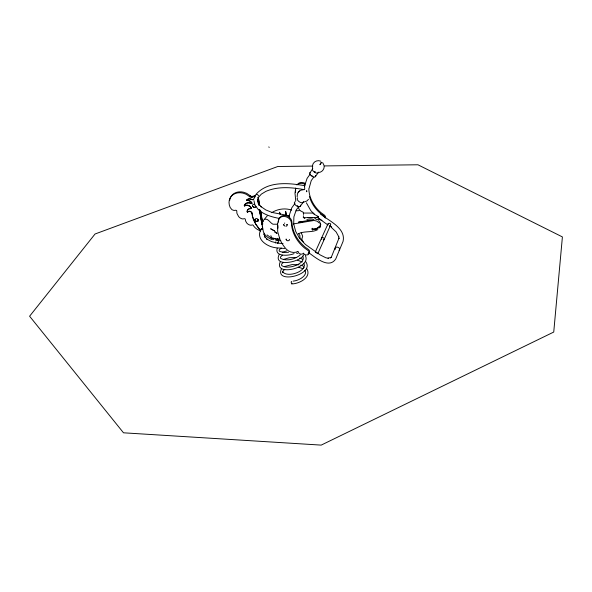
<?xml version="1.0" encoding="UTF-8"?>
<svg xmlns="http://www.w3.org/2000/svg" width="592" height="592" viewBox="0 0 592 592"><rect width="100%" height="100%" fill="white"/><g stroke="black" fill="none" stroke-linecap="round" stroke-linejoin="round"><path stroke-width="0.89" d="M270.877 235.646L271.321 237.555L273.563 238.28M319.421 227.905A2.975 2.501 24.9 0 0 320.538 226.336L320.361 223.347M258.201 197.661L261.316 194.154L265.875 191.379C278.055 186.11 291.686 187.324 304.392 189.684L304.562 189.344A1.724 0.755 76.1 0 0 304.606 187.605L304.488 186.154L307.1 178.362L310.297 173.93M309.068 188.374L311.237 180.597L313.938 176.912M283.849 224.716L283.805 224.435M286.18 239.301L286.136 239.027M285.973 226.299L287.002 225.759L287.238 224.575M258.29 220.083L257.72 221.371M258.334 220.246L257.261 221.549A1.761 1.465 29.4 0 1 255.048 220.335L255.071 219.773M291.96 283.22C291.701 285.307 290.628 281.074 291.634 281.466M317.66 217.508L317.874 216.295L314.345 214.378L310.793 210.589L306.375 202.804M320.538 226.336L320.316 223.228M295.445 192.259L295.674 189.758M277.426 239.19L273.578 238.28L275.302 238.924M271.321 237.555L271.328 237.51A1.487 0.881 -75.8 0 1 271.425 237.133M318.4 227.824L320.538 225.663C319.946 225.633 315.136 230.873 312.976 228.734C311.163 226.758 312.095 231.494 312.879 229.711C316.254 228.712 319.784 228.386 320.775 224.583L320.398 223.517M324.209 166.53C324.194 169.512 321.804 172.25 318.792 172.487M275.361 243.016L275.576 241.958M253.406 207.067L255.034 207.304L255.892 206.231M278.277 222.118L278.588 220.431M312.517 168.935L309.683 173.352A3.397 1.717 34.7 0 0 311.17 175.743L311.888 176.268A3.397 1.717 34.7 0 0 315.499 176.52L315.595 176.053A3.397 1.717 34.7 0 0 315.492 175.491M312.509 165.39C313.101 161.742 317.497 159.596 320.79 161.202M303.57 214.445L303.141 212.188L300.27 210.73M299.878 237.732L299.937 235.616L298.701 233.796M252.488 205.587L252.577 206.142M247.626 210.019L247.937 209.642A3.981 3.308 30.1 0 1 250.823 208.717L251.289 207.984A4.092 3.404 30.4 0 0 249.41 205.831L247.33 205.143A4.092 3.404 30.4 0 0 245.332 205.513L244.555 206.068L244.348 205.505A5.446 4.536 30.4 0 1 246.805 203.034L247.545 202.834A5.446 4.536 30.4 0 1 251.526 203.53L251.903 203.278M244.348 205.505L244.688 206.031M246.982 200.407L246.583 200.089L247.145 199.556A4.455 3.722 30.6 0 1 251.578 199.289L251.763 199.378A1.931 1.613 30.6 0 0 253.657 199.282L253.554 199.46A1.931 1.613 30.6 0 1 251.659 199.556L251.489 199.467A4.455 3.722 30.6 0 0 247.042 199.726L246.501 200.399L247.367 200.533A4.218 3.515 30.6 0 1 251.77 203.115L251.422 203.707A5.446 4.536 30.4 0 0 247.441 203.012L246.701 203.211A5.446 4.536 30.4 0 0 244.244 205.676M250.571 211.485A2.457 2.042 30.1 0 0 249.676 211.24L249.225 211.233A2.457 2.042 30.1 0 0 247.789 211.966L247.138 211.951A4.27 3.545 30.1 0 1 247.219 210.937L247.5 210.264M263.529 220.335L263.373 221.623M264.513 233.292L264.084 234.78L264.113 233.707L264.987 237.185L264.409 236.289L267.229 239.36L266.792 239.116L271.447 241.551L277.596 243.12M278.625 220.305L279.306 217.967L281.644 215.999A6.912 5.772 27.4 0 1 288.341 216.635A6.912 5.772 27.4 0 1 291.908 222.17A36.571 30.814 24.2 0 0 305.006 246.997L308.277 249.336A3.101 2.56 25 0 1 309.557 251.178L309.609 251.874A3.101 2.56 25 0 1 307.929 253.85M260.539 230.192C255.84 240.13 268.561 247.463 276.886 247.848L284.656 248.492M295.719 188.064L294.986 193.133L295.756 200.858M317.719 217.227L317.874 216.295M317.993 253.324L330.558 225.212C331.816 222.91 327.295 222.503 328.02 224.731M289.014 216.021L291.812 207.77L294.949 203.493M257.254 221.563L257.949 221.371L258.119 220.653A0.881 0.733 29.3 0 0 257.883 220.291M277.182 248.263C274.496 257.106 289.273 255.862 294.061 253.605M315.284 252.007L327.953 223.939M304.488 186.14L305.102 185.747C288.829 182.95 267.621 180.715 255.714 194.701L257.453 194.487L258.704 195.967M298.634 191.889L297.443 193.762L297.154 196.796M277.345 239.508L277.863 240.012L279.661 238.162M253.554 199.46L254.915 196.803M277.611 243.578L278.802 241.27M303.807 267.636L304.495 265.379L303.785 263.336M251.667 212.358A2.457 2.042 30.1 0 1 252.074 213.15C252.222 219.832 256.543 225.781 260.584 230.865A2.338 1.931 28.6 0 1 262.463 228.838L262.559 228.66M262.463 228.838L262.841 228.66M260.584 230.865L260.68 230.688A2.338 1.931 28.6 0 1 260.665 230.162M287.379 240.766L289.014 240.626L289.51 239.368M247.397 210.441L248.041 209.464A3.981 3.308 30.1 0 1 250.927 208.539L251.311 208.251L251.075 208.628M258.238 197.639L259.451 204.773M247.7 212.062L247.389 212.269L247.7 212.062A2.464 2.042 30.1 0 1 249.121 211.411L249.572 211.418A2.464 2.042 30.1 0 1 251.97 213.32M247.234 210.9L247.323 210.759A4.262 3.545 30.1 0 0 247.234 211.699L247.567 212.099M251.8 203.182L251.874 202.938A4.211 3.515 30.6 0 0 248.055 200.377M251.63 203.648L251.918 203.078M260.502 230.221A2.338 1.931 28.6 0 0 260.517 230.747A10.449 8.665 29 0 1 256.995 229.171L256.358 228.734A10.449 8.665 29 0 1 253.287 225.404A0.881 0.725 29.4 0 0 252.547 224.93L252.133 224.975A3.537 2.923 29.7 0 1 249.55 224.93L248.84 224.657A5.883 4.869 29.7 0 1 246.664 222.888L245.621 221.016A5.883 4.869 29.7 0 1 245.362 219.521A0.881 0.725 30.2 0 0 244.503 218.655L244.089 218.7A3.508 2.901 30.5 0 1 242.454 218.885L242.239 218.855A3.508 2.901 30.5 0 1 241.595 218.677L240.234 218.019A7.422 6.149 30.5 0 1 238.628 216.568L237.022 213.571A7.422 6.149 30.5 0 1 236.837 211.662L236.645 210.471L235.623 210.219A4.122 3.419 31.4 0 1 233.899 210.36L233.877 210.36A4.04 3.345 31.4 0 1 233.3 210.241L231.909 209.642L230.177 207.496A13.283 11.048 31 0 1 231.368 196.181A13.283 11.048 31 0 1 242.957 193.103L246.213 194.265L249.78 196.744A2.227 1.872 30.8 0 0 251.963 197.269L254.641 196.522L255.174 195.619A2.375 1.998 30.4 0 0 255.344 196.159M251.963 197.269L252.503 196.366L255.174 195.619M249.78 196.744L250.32 195.841A2.227 1.865 30.8 0 0 252.503 196.366M301.557 240.086L302.682 236.289L301.18 232.612M330.558 225.212L330.114 225.656M315.499 176.52L318.244 172.575M295.334 201.746A3.559 1.887 34.9 0 0 294.816 201.953L294.476 202.316A3.559 1.887 34.9 0 0 296.163 205.661A3.559 1.887 34.9 0 0 300.1 206.564L303.267 202.146M303.148 268.568L303.948 267.436M303.77 254.678C301.261 262.138 272.727 267.799 279.128 254.538M298.96 206.386L296.229 209.96L293.891 216.864L293.691 223.968L295.689 231.435L299.693 238.406L305.45 244.481L320.191 254.93L325.837 257.779L328.427 258.253L327.99 258.216L331.261 257.35L330.824 257.638M330.491 258.053L331.542 256.639L339.024 238.058L339.009 238.524L338.654 236.393L338.787 236.77L336.101 231.901L331.394 227.461M339.112 250.505C341.791 247.308 334.08 245.251 335.176 249.447M281.474 268.783C274.192 284.626 315.788 274.777 305.583 261.509M296.851 184.926L299.101 183.002A6.556 5.602 27.5 0 1 305.479 183.564M280.408 261.59C272.845 276.753 311.932 268.494 305.346 255.611M291.76 283.916C298.982 283.908 312.088 277.352 306.752 268.687M308.484 199.319L306.959 200.94L303.763 202.094M303.274 268.383C298.775 273.985 285.966 276.656 282.673 271.721L282.917 272.609L282.828 271.195L284.789 269.367M299.012 191.497L300.766 190.247L303.585 189.699M298.05 192.511L299.574 190.898M318.045 216.339L317.667 216.687A2.316 0.392 -48.8 0 1 316.92 217.131M300.24 254.886C295.193 259.474 286.077 261.427 280.615 258.371L280.497 256.965L282.48 255.174M267.229 215.902L263.884 219.81C267.562 217.094 270.056 223.058 272.964 224.213L277.574 224.227M297.354 184.682L298.642 183.875A6.564 5.602 27.5 0 1 305.028 184.43M281.2 248.055L279.402 249.661L279.128 250.719L279.75 251.445L283.916 252.473L288.504 252.303M283.531 262.337L281.866 263.721L281.489 265.075L281.918 265.638C287.941 270.396 307.181 263.04 302.601 256.114M284.382 223.251L284.774 223.043M317.852 229.585C311.851 232.952 304.429 230.621 298.279 233.81M271.647 212.683C277.463 208.991 285.041 207.807 291.604 210.101M284.626 266.526L292.13 264.58L299.049 264.772M278.388 240.707L275.813 240.618M283.568 259.414L289.325 257.727L296.274 257.461M282.31 252.325L286.639 250.897M314.544 229.4L316.602 228.542M274.769 231.102L270.625 228.756L274.303 230.784M323.447 239.96C326.695 238.176 320.168 236.001 321.759 239.353M314.596 229.163L313.634 229.393M293.099 281.133C299.841 280.541 308.166 274.725 304.776 270.337M313.923 219.499L298.486 222.163L304.377 221.489M293.166 223.968L314.041 220.453L317.023 221.156L319.399 223.066M289.444 215.799L289.007 216.058L289.547 218.152M296.081 210.811L298.96 210.634M312.835 166.071L277.796 166.5L95.053 233.995L29.6 316.224L123.499 432.804L321.19 445.11L553.742 332.053L562.4 236.926L417.952 164.783L323.898 165.93M257.786 197.706L259.311 204.995M303.563 213.053L313.198 213.053M303.6 217.634L318.518 217.649A2.316 0.599 -89.9 0 1 317.956 216.813L317.667 216.687M255.766 220.046L255.004 220.039L255.441 220.92M257.564 220.046L258.327 220.046M286.432 224.723L287.238 224.723M311.836 220.468L306.856 219.595M277.278 243.09L283.043 243.556M276.627 233.063L274.829 231.909L276.967 233.381M315.691 252.288L317.697 253.716M289.37 215.754L272.024 212.447L265.823 209.945L260.983 206.623L261.235 206.934L258.297 203.211M276.849 233.218L275.139 232.116M296.496 253.124L297.798 253.413M298.701 267.295L302.438 268.509M297.539 260.228L302.268 261.96M278.958 218.359C271.684 216.968 264.313 214.785 258.578 209.879M275.213 238.887L277.293 239.412M276.745 239.464L277.448 239.812L276.634 239.605M255.862 221.26L257.35 221.519A0.881 0.733 29.3 0 1 256.61 221.09M299.611 258.068L302.586 259.2M300.773 265.164L303.592 266.222M284.833 226.092L283.923 225.256M304.902 218.655L303.193 217.138M272.239 239.708C267.725 238.043 263.048 234.476 262.929 229.208M299.197 237.592L300.373 238.25M278.795 238.909L278.558 239.901A9.886 7.437 34 0 0 279.565 240.3L280.023 240.419A10.634 7.2 28 0 0 280.786 240.618M308.395 252.473C314.715 256.795 328.745 269.597 335.716 259.015L343.057 241.418C346.187 227.89 328.397 220.705 320.457 213.971M330.321 226.225L331.698 227.202L329.256 225.789M317.8 217.752L327.724 224.842M273.926 239.745L273.83 239.679A16.051 10.293 52.5 0 0 271.417 238.176L270.87 237.903A41.137 18.914 62.9 0 0 267.051 234.928M286.876 240.515L286.58 240.263M250.32 195.841L246.76 193.369L243.504 192.208A13.268 11.041 31 0 0 229.629 200.57M318.629 220.572L320.087 222.437M301.572 239.153L303.607 242.417M314.345 214.378L313.753 213.46M252.895 206.608L252.54 205.838M255.085 205.424L258.327 209.568M322.625 162.541L324.002 165.272M255.633 223.894L260.68 230.688M268.805 146.89L269.182 147.452M258.282 219.906L258.134 219.558M280.519 214.563L279.505 212.18L280.231 214.63M255.285 223.058L252.495 216.383L252.074 213.15M286.247 239.841L286.077 239.301M283.864 225.13L283.746 224.716M253.924 200.644L254.915 205.002M286.106 215.495L285.714 212.01M312.324 166.648L312.539 167.906M286.387 215.347L285.647 211.359L285.736 215.643M257.86 199.445L258.771 204.795M259.688 210.145L262.093 224.264M262.389 226.026L262.693 227.779M257.757 199.615L258.674 204.973M259.437 209.435L262.744 228.845M257.846 200.385L258.6 204.81M259.651 211.011L261.916 224.294M258.341 197.469L259.703 205.491M260.613 210.833L262.707 223.154M260.362 210.123L262.752 224.213M260.243 210.463L262.567 224.139M303.437 216.45L303.37 215.769M251.223 208.295L251.186 208.162A4.092 3.404 30.4 0 0 249.306 206.001L247.227 205.32A4.092 3.404 30.4 0 0 245.229 205.683M277.9 225.545L277.937 228.164M260.643 229.726A2.338 1.931 28.6 0 1 261.827 228.786M254.812 197.069A2.383 1.998 30.4 0 1 254.641 196.522M297.754 205.898A2.479 1.31 36.4 0 1 297.191 205.646M277.441 239.057A1.502 0.747 -80.9 0 1 277.641 238.317M255.87 206.379A1.776 1.48 30.2 0 1 252.584 206.134M252.488 205.579A1.776 1.48 30.2 0 1 254.671 204.44M254.952 219.787A1.761 1.465 29.4 0 1 258.134 219.551M250.986 211.721A2.457 2.042 30.1 0 1 251.356 212.01M260.806 229.666A2.338 1.931 28.6 0 1 261.997 228.727M303.4 201.65A3.567 1.88 34.9 0 1 299.382 201.865A3.567 1.88 34.9 0 1 297.635 197.891M300.484 205.106A3.559 1.887 34.9 0 1 300.433 206.201M312.287 175.898A2.361 1.191 36.2 0 1 311.784 175.543M287.016 215.466A17.316 15.214 -16 0 1 287.66 215.555M309.786 172.886A3.397 1.717 34.7 0 1 310.548 172.353M318.341 172.109A3.404 1.709 34.8 0 1 314.633 172.309L313.915 171.784A3.404 1.709 34.8 0 1 312.805 168.594M308.832 188.87A34.691 29.866 23.9 0 0 321.108 212.743L324.209 214.977A2.945 2.486 24.8 0 1 325.415 216.753L325.459 217.419A2.945 2.486 24.8 0 1 325.304 218.056M314.641 217.604A2.768 2.338 25.2 0 0 316.949 219.565A2.768 2.338 25.2 0 0 319.591 218.633A2.945 2.494 24.8 0 0 321.959 220.335M324.993 217.664A2.945 2.494 24.8 0 0 323.787 215.888L320.686 213.653A34.743 29.889 24 0 1 309.364 196.3M299.907 210.508A34.04 29.112 25 0 1 298.538 208.162M312.761 217.738A8.547 7.23 26.1 0 1 307.692 217.656M277.604 223.931L277.707 231.783L280.023 239.597A35.875 30.014 25.2 0 0 286.247 249.121A9.006 7.444 26.1 0 0 298.109 251.371A2.916 2.405 25.4 0 0 300.299 253.983A2.916 2.405 25.4 0 0 303.43 253.139A3.108 2.568 25 0 0 306.715 254.982L307.463 254.856A3.108 2.568 25 0 0 309.142 252.88L309.091 252.185A3.108 2.568 25 0 0 307.81 250.342L304.532 247.996A36.63 30.843 24.2 0 1 291.412 223.147A6.919 5.779 27.4 0 0 287.838 217.604A6.919 5.779 27.4 0 0 281.133 216.961L278.788 218.936L277.604 223.931M306.789 191.053L306.671 191.749L306.575 190.72L306.789 191.053M321.212 162.334L319.909 164.694L321.537 162.571L321.212 162.334M314.996 171.673L314.596 172.287L314.996 171.673M316.661 229.008L316.254 229.178L316.668 229.045"/></g></svg>
